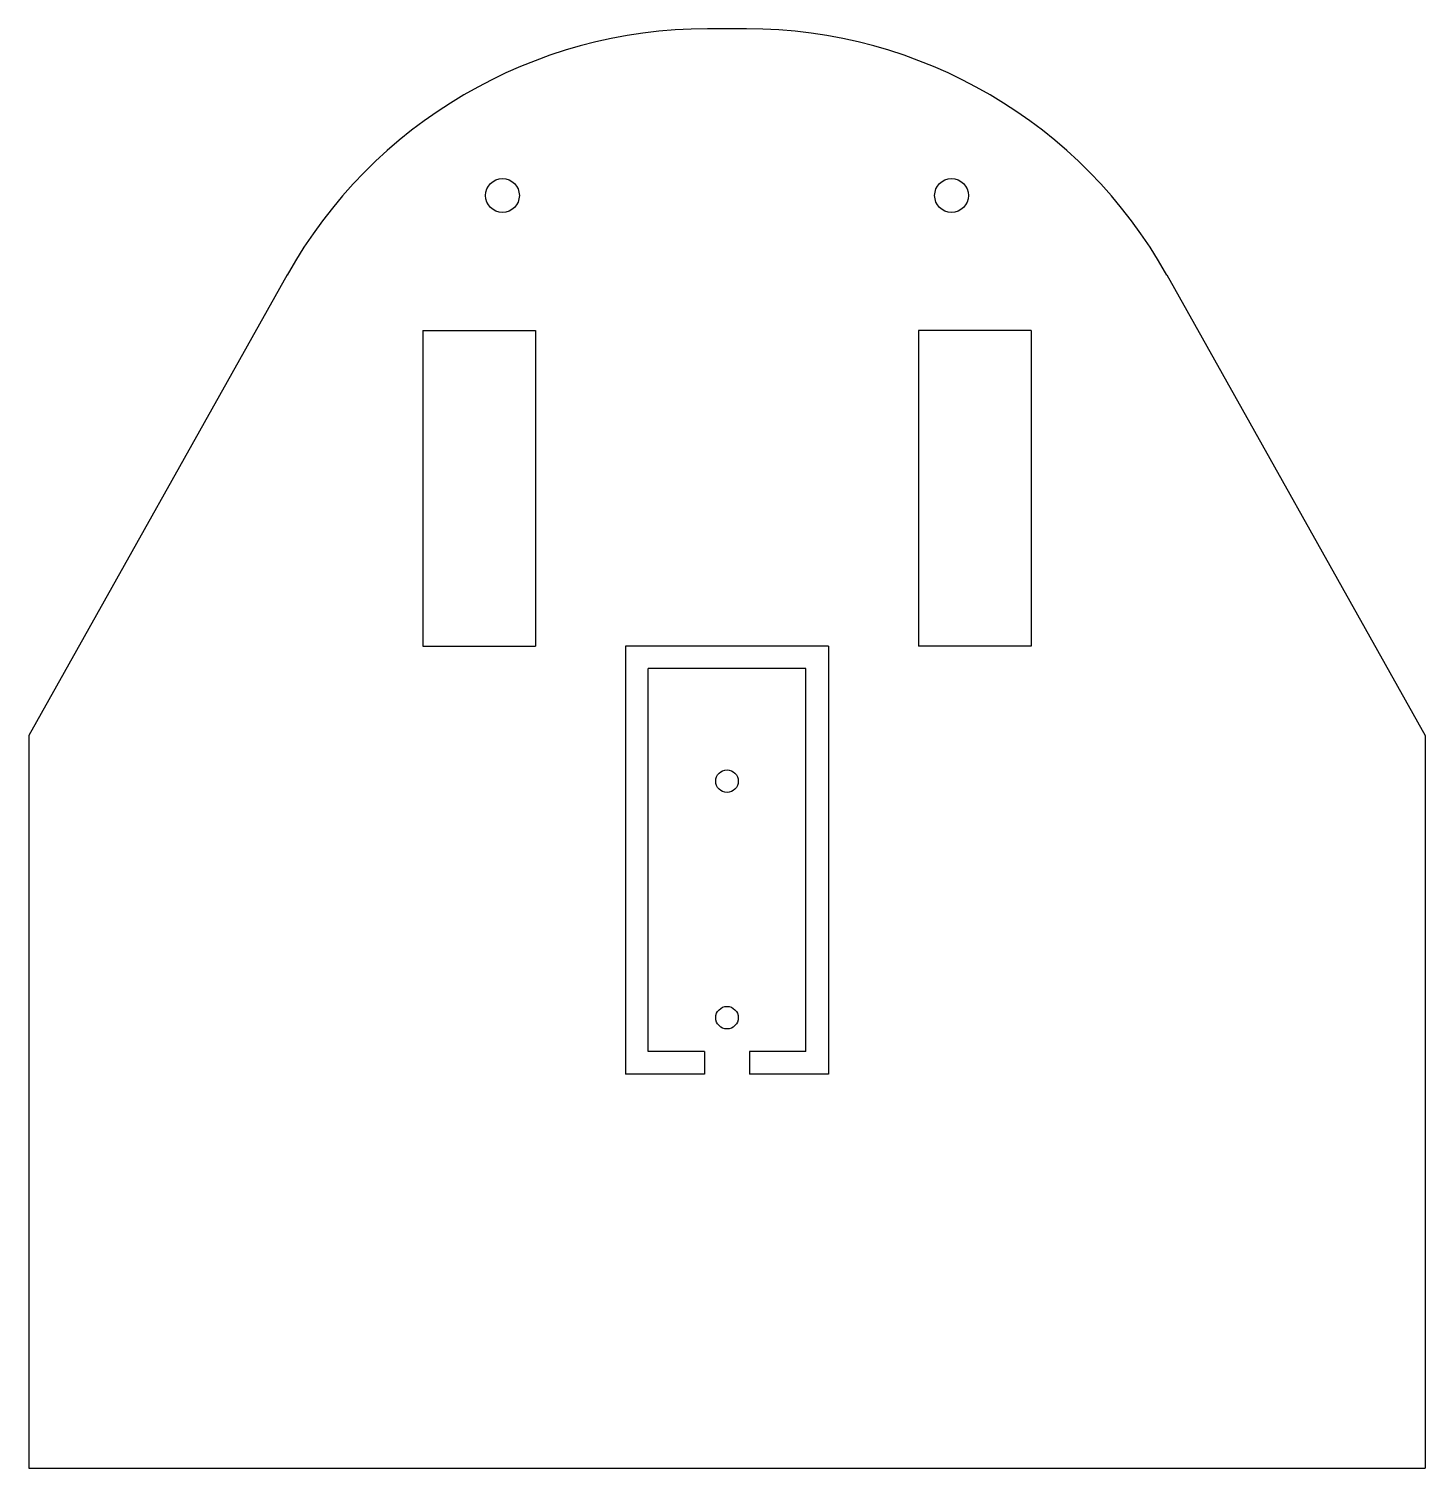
# Model space of a CAD drawing. Extents: x -62 to 62, y -15 to 113.
import ezdxf

# ---------------------------------------------------------------- set-up
doc = ezdxf.new("R2010")
doc.units = 0
doc.layers.add('MODELSKETCH_VISIBLE', color=7, linetype='CONTINUOUS')

msp = doc.modelspace()

# ---------------------------------------------------------------- linework, layer by layer
at = {"layer": 'MODELSKETCH_VISIBLE'}
for p, q in [((1.73, 112.8), (-1.73, 112.8)), ((-39.06, 90.94), (-62, 50.04)), ((39.06, 90.94), (62, 50.04)), ((-27, 86), (-27, 58)), ((-27, 86), (-17, 86)), ((-17, 86), (-17, 58)), ((17, 86), (17, 58)), ((27, 86), (17, 86)), ((27, 86), (27, 58)), ((-27, 58), (-17, 58)), ((9, 58), (-9, 58)), ((-9, 58), (-9, 20)), ((9, 58), (9, 20)), ((27, 58), (17, 58)), ((-7, 22), (-7, 56)), ((7, 56), (-7, 56)), ((7, 22), (7, 56)), ((-62, 50.04), (-62, -15)), ((62, 50.04), (62, -15)), ((-2, 22), (-7, 22)), ((-2, 22), (-2, 20)), ((2, 22), (2, 20)), ((7, 22), (2, 22)), ((-2, 20), (-9, 20)), ((9, 20), (2, 20)), ((-62, -15), (62, -15))]:
    msp.add_line(p, q, dxfattribs=at)
for centre, radius in [((-19.94, 98), 1.5), ((19.94, 98), 1.5), ((0, 46), 1), ((0, 25), 1)]:
    msp.add_circle(centre, radius, dxfattribs=at)
for centre, start, end in [((-1.73, 70), 90, 150.712), ((1.73, 70), 29.288, 90)]:
    msp.add_arc(centre, 42.8, start, end, dxfattribs=at)

doc.saveas('drawing.dxf')
